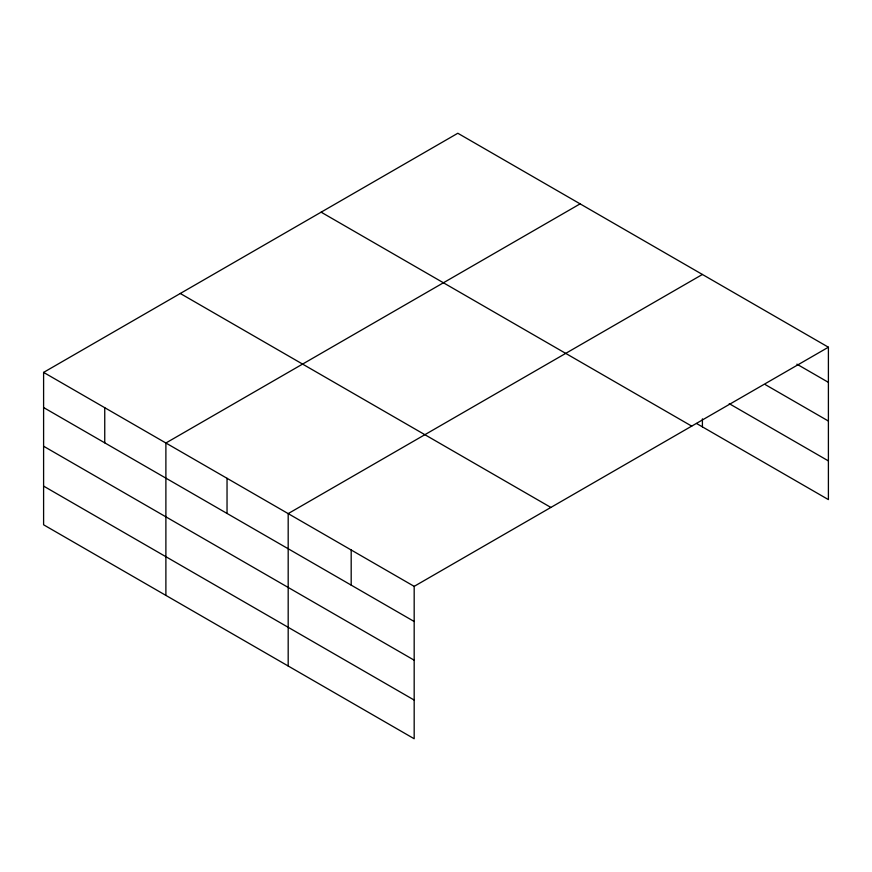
<?xml version="1.0" encoding="UTF-8"?>
<svg xmlns="http://www.w3.org/2000/svg" width="872" height="872" viewBox="0 0 872 872"><rect width="100%" height="100%" fill="white"/><g stroke="black" fill="none" stroke-linecap="round" stroke-linejoin="round"><path stroke-width="1.31" d="M828.4 347.209L457.822 133.252L43.6 372.399L43.6 524.791L414.178 738.748L414.178 586.355L828.4 347.209L828.4 499.602L696.521 423.465M580.109 203.863L165.887 443.009L165.887 595.402M702.407 274.462L288.185 513.608L288.185 666.001M796.899 364.169L828.4 382.35M765.398 384.672L828.4 421.045M729.232 403.66L828.4 460.907M321.125 212.169L691.703 426.125M180.297 293.483L550.875 507.439M43.6 372.399L414.178 586.355M43.6 407.54L414.178 621.496M43.6 446.235L414.178 660.191M43.6 486.096L414.178 700.053M702.407 418.854L702.407 426.855M351.187 549.981L351.187 585.123M227.036 478.303L227.036 513.445M104.749 407.704L104.749 442.845"/></g></svg>
